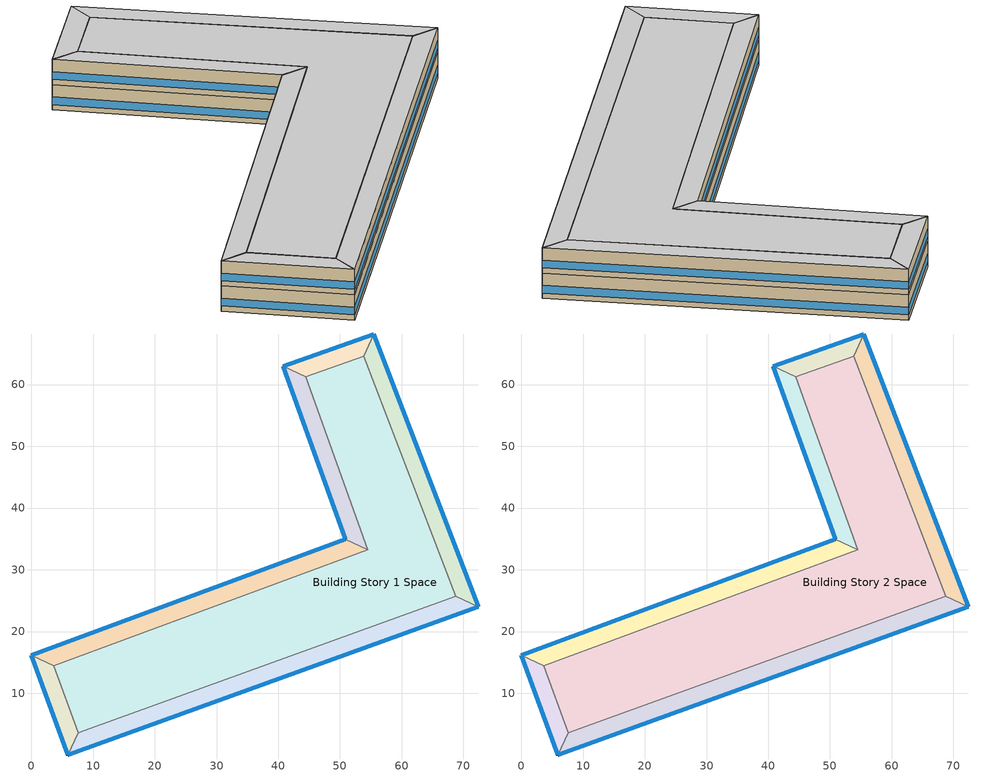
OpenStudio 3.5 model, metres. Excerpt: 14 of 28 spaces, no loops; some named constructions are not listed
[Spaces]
Building Story 1 Space
 floor ground: 7.61,3.63 3.63,14.49 54.52,33.28 44.42,61.24 53.82,64.56 68.75,25.71 z0
 wall adiabatic (Typical Interior Wall): 3.63,14.49 7.61,3.63 68.75,25.71 53.82,64.56 44.42,61.24 54.52,33.28 3.63,14.49 z0:3.6
 ceiling adiabatic (Typical Interior Floor): 68.75,25.71 53.82,64.56 44.42,61.24 54.52,33.28 3.63,14.49 7.61,3.63 z3.6
Building Story 1 Space 1
 floor ground: 5.92,0 0,16.17 3.63,14.49 7.61,3.63 z0
 wall outside: 0,16.17 5.92,0 z0:3.6
 wall adiabatic (Typical Interior Wall): 5.92,0 7.61,3.63 3.63,14.49 0,16.17 z0:3.6
 window: 0.01,16.15 5.91,0.02 z0.76:1.85
 ceiling adiabatic (Typical Interior Ceiling): 7.61,3.63 3.63,14.49 0,16.17 5.92,0 z3.6
Building Story 1 Space 2
 floor ground: 0,16.17 50.89,34.97 54.52,33.28 3.63,14.49 z0
 wall outside: 50.89,34.97 0,16.17 z0:3.6
 wall adiabatic (Typical Interior Wall): 0,16.17 3.63,14.49 54.52,33.28 50.89,34.97 z0:3.6
 window: 50.86,34.96 0.02,16.18 z0.76:1.84
 ceiling adiabatic (Typical Interior Ceiling): 3.63,14.49 54.52,33.28 50.89,34.97 0,16.17 z3.6
Building Story 1 Space 3
 floor ground: 50.89,34.97 40.8,62.94 44.42,61.24 54.52,33.28 z0
 wall outside: 40.8,62.94 50.89,34.97 z0:3.6
 wall adiabatic (Typical Interior Wall): 50.89,34.97 54.52,33.28 44.42,61.24 40.8,62.94 z0:3.6
 window: 40.81,62.92 50.88,34.99 z0.76:1.84
 ceiling adiabatic (Typical Interior Ceiling): 54.52,33.28 44.42,61.24 40.8,62.94 50.89,34.97 z3.6
Building Story 1 Space 4
 floor ground: 40.8,62.94 55.49,68.19 53.82,64.56 44.42,61.24 z0
 wall outside: 55.49,68.19 40.8,62.94 z0:3.6
 wall adiabatic (Typical Interior Wall): 40.8,62.94 44.42,61.24 53.82,64.56 55.49,68.19 z0:3.6
 window: 55.47,68.18 40.82,62.95 z0.76:1.85
 ceiling adiabatic (Typical Interior Ceiling): 44.42,61.24 53.82,64.56 55.49,68.19 40.8,62.94 z3.6
Building Story 1 Space 5
 floor ground: 55.49,68.19 72.38,24.04 68.75,25.71 53.82,64.56 z0
 wall outside: 72.38,24.04 55.49,68.19 z0:3.6
 wall adiabatic (Typical Interior Wall): 55.49,68.19 53.82,64.56 68.75,25.71 72.38,24.04 z0:3.6
 window: 72.38,24.07 55.5,68.17 z0.76:1.84
 ceiling adiabatic (Typical Interior Ceiling): 53.82,64.56 68.75,25.71 72.38,24.04 55.49,68.19 z3.6
Building Story 1 Space 6
 floor ground: 72.38,24.04 5.92,0 7.61,3.63 68.75,25.71 z0
 wall outside: 5.92,0 72.38,24.04 z0:3.6
 wall adiabatic (Typical Interior Wall): 72.38,24.04 68.75,25.71 7.61,3.63 5.92,0 z0:3.6
 window: 5.95,0.01 72.36,24.03 z0.76:1.84
 ceiling adiabatic (Typical Interior Ceiling): 68.75,25.71 7.61,3.63 5.92,0 72.38,24.04 z3.6
Building Story 2 Space
 floor adiabatic (Typical Interior Floor): 7.61,3.63 3.63,14.49 54.52,33.28 44.42,61.24 53.82,64.56 68.75,25.71 z3.6
 wall adiabatic (Typical Interior Wall): 3.63,14.49 7.61,3.63 68.75,25.71 53.82,64.56 44.42,61.24 54.52,33.28 3.63,14.49 z3.6:7.2
 ceiling adiabatic (Typical Interior Ceiling): 68.75,25.71 53.82,64.56 44.42,61.24 54.52,33.28 3.63,14.49 7.61,3.63 z7.2
Building Story 2 Space 1
 floor adiabatic (Typical Interior Ceiling): 5.92,0 0,16.17 3.63,14.49 7.61,3.63 z3.6
 wall outside: 0,16.17 5.92,0 z3.6:7.2
 wall adiabatic (Typical Interior Wall): 5.92,0 7.61,3.63 3.63,14.49 0,16.17 z3.6:7.2
 window: 0.01,16.15 5.91,0.02 z4.36:5.45
 ceiling adiabatic (Typical Interior Ceiling): 7.61,3.63 3.63,14.49 0,16.17 5.92,0 z7.2
Building Story 2 Space 2
 floor adiabatic (Typical Interior Ceiling): 0,16.17 50.89,34.97 54.52,33.28 3.63,14.49 z3.6
 wall outside: 50.89,34.97 0,16.17 z3.6:7.2
 wall adiabatic (Typical Interior Wall): 0,16.17 3.63,14.49 54.52,33.28 50.89,34.97 z3.6:7.2
 window: 50.86,34.96 0.02,16.18 z4.36:5.44
 ceiling adiabatic (Typical Interior Floor): 3.63,14.49 54.52,33.28 50.89,34.97 0,16.17 z7.2
Building Story 2 Space 3
 floor adiabatic (Typical Interior Ceiling): 50.89,34.97 40.8,62.94 44.42,61.24 54.52,33.28 z3.6
 wall outside: 40.8,62.94 50.89,34.97 z3.6:7.2
 wall adiabatic (Typical Interior Wall): 50.89,34.97 54.52,33.28 44.42,61.24 40.8,62.94 z3.6:7.2
 window: 40.81,62.92 50.88,34.99 z4.36:5.44
 ceiling adiabatic (Typical Interior Floor): 54.52,33.28 44.42,61.24 40.8,62.94 50.89,34.97 z7.2
Building Story 2 Space 4
 floor adiabatic (Typical Interior Ceiling): 40.8,62.94 55.49,68.19 53.82,64.56 44.42,61.24 z3.6
 wall outside: 55.49,68.19 40.8,62.94 z3.6:7.2
 wall adiabatic (Typical Interior Wall): 40.8,62.94 44.42,61.24 53.82,64.56 55.49,68.19 z3.6:7.2
 window: 55.47,68.18 40.82,62.95 z4.36:5.45
 ceiling adiabatic (Typical Interior Floor): 44.42,61.24 53.82,64.56 55.49,68.19 40.8,62.94 z7.2
Building Story 2 Space 5
 floor adiabatic (Typical Interior Ceiling): 55.49,68.19 72.38,24.04 68.75,25.71 53.82,64.56 z3.6
 wall outside: 72.38,24.04 55.49,68.19 z3.6:7.2
 wall adiabatic (Typical Interior Wall): 55.49,68.19 53.82,64.56 68.75,25.71 72.38,24.04 z3.6:7.2
 window: 72.38,24.07 55.5,68.17 z4.36:5.44
 ceiling adiabatic (Typical Interior Floor): 53.82,64.56 68.75,25.71 72.38,24.04 55.49,68.19 z7.2
Building Story 2 Space 6
 floor adiabatic (Typical Interior Ceiling): 72.38,24.04 5.92,0 7.61,3.63 68.75,25.71 z3.6
 wall outside: 5.92,0 72.38,24.04 z3.6:7.2
 wall adiabatic (Typical Interior Wall): 72.38,24.04 68.75,25.71 7.61,3.63 5.92,0 z3.6:7.2
 window: 5.95,0.01 72.36,24.03 z4.36:5.44
 ceiling adiabatic (Typical Interior Floor): 68.75,25.71 7.61,3.63 5.92,0 72.38,24.04 z7.2
[Schedule:Ruleset]
Name | Default Day Schedule | Summer Design Day Schedule | Winter Design Day Schedule
SchoolSecondary BLDG_OCC_SCH_Auditorium | SchoolSecondary BLDG_OCC_SCH_Auditorium Default | SchoolSecondary BLDG_OCC_SCH_Auditorium Summer Design Day | SchoolSecondary BLDG_OCC_SCH_Auditorium Winter Design Day
SchoolSecondary BLDG_LIGHT_SCH_2013 | SchoolSecondary BLDG_LIGHT_SCH_2013 Default | SchoolSecondary BLDG_LIGHT_SCH_2013 Summer Design Day | SchoolSecondary BLDG_LIGHT_SCH_2013 Winter Design Day
SchoolSecondary BLDG_OCC_SCH_Cafeteria | SchoolSecondary BLDG_OCC_SCH_Cafeteria Default | SchoolSecondary BLDG_OCC_SCH_Cafeteria Summer Design Day | SchoolSecondary BLDG_OCC_SCH_Cafeteria Winter Design Day
SchoolSecondary KITCHEN_ELEC_EQUIP_SCH | SchoolSecondary KITCHEN_ELEC_EQUIP_SCH Default | SchoolSecondary KITCHEN_ELEC_EQUIP_SCH Summer Design Day | SchoolSecondary KITCHEN_ELEC_EQUIP_SCH Winter Design Day
SchoolSecondary BLDG_OCC_SCH_Extend | SchoolSecondary BLDG_OCC_SCH_Extend Default | SchoolSecondary BLDG_OCC_SCH_Extend Summer Design Day | SchoolSecondary BLDG_OCC_SCH_Extend Winter Design Day
SchoolSecondary BLDG_OCC_SCH_Gym | SchoolSecondary BLDG_OCC_SCH_Gym Default | SchoolSecondary BLDG_OCC_SCH_Gym Summer Design Day | SchoolSecondary BLDG_OCC_SCH_Gym Winter Design Day
SchoolSecondary BLDG_LIGHT_GYM_SCH_2013 | SchoolSecondary BLDG_LIGHT_GYM_SCH_2013 Default | SchoolSecondary BLDG_LIGHT_GYM_SCH_2013 Summer Design Day | SchoolSecondary BLDG_LIGHT_GYM_SCH_2013 Winter Design Day
SchoolSecondary KITCHEN_GAS_EQUIP_SCH | SchoolSecondary KITCHEN_GAS_EQUIP_SCH Default | SchoolSecondary KITCHEN_GAS_EQUIP_SCH Summer Design Day | SchoolSecondary KITCHEN_GAS_EQUIP_SCH Winter Design Day
SchoolSecondary BLDG_LIGHT_LIBRARY_SCH_2013 | SchoolSecondary BLDG_LIGHT_LIBRARY_SCH_2013 Default | SchoolSecondary BLDG_LIGHT_LIBRARY_SCH_2013 Summer Design Day | SchoolSecondary BLDG_LIGHT_LIBRARY_SCH_2013 Winter Design Day
SchoolSecondary BLDG_LIGHT_LOBBYFLR1_SCH_2013 | SchoolSecondary BLDG_LIGHT_LOBBYFLR1_SCH_2013 Default | SchoolSecondary BLDG_LIGHT_LOBBYFLR1_SCH_2013 Summer Design Day | SchoolSecondary BLDG_LIGHT_LOBBYFLR1_SCH_2013 Winter Design Day
SchoolSecondary BLDG_LIGHT_MECHANICAL_SCH_2013 | SchoolSecondary BLDG_LIGHT_MECHANICAL_SCH_2013 Default | SchoolSecondary BLDG_LIGHT_MECHANICAL_SCH_2013 Summer Design Day | SchoolSecondary BLDG_LIGHT_MECHANICAL_SCH_2013 Winter Design Day
SchoolSecondary BLDG_OCC_SCH_Offices | SchoolSecondary BLDG_OCC_SCH_Offices Default | SchoolSecondary BLDG_OCC_SCH_Offices Summer Design Day | SchoolSecondary BLDG_OCC_SCH_Offices Winter Design Day
SchoolSecondary BLDG_LIGHT_OFFICE_SCH_2013 | SchoolSecondary BLDG_LIGHT_OFFICE_SCH_2013 Default | SchoolSecondary BLDG_LIGHT_OFFICE_SCH_2013 Summer Design Day | SchoolSecondary BLDG_LIGHT_OFFICE_SCH_2013 Winter Design Day
SchoolSecondary BLDG_LIGHT_BATH_SCH_2013 | SchoolSecondary BLDG_LIGHT_BATH_SCH_2013 Default | SchoolSecondary BLDG_LIGHT_BATH_SCH_2013 Summer Design Day | SchoolSecondary BLDG_LIGHT_BATH_SCH_2013 Winter Design Day
Elevator Schedule 1 | 99 space(s) Occ Sch Default 1 | 99 space(s) Occ Sch Summer Design Day 1 | 99 space(s) Occ Sch Winter Design Day 1
Elevator Schedule 2 | 99 space(s) Occ Sch Default 2 | 99 space(s) Occ Sch Summer Design Day 2 | 99 space(s) Occ Sch Winter Design Day 2
Elevator Schedule 3 | 99 space(s) Occ Sch Default 3 | 99 space(s) Occ Sch Summer Design Day 3 | 99 space(s) Occ Sch Winter Design Day 3
[Schedule:Day]
SchoolSecondary BLDG_OCC_SCH_Auditorium Default; SchoolSecondary BLDG_OCC_SCH_Auditorium Wknd Day; SchoolSecondary BLDG_OCC_SCH_Auditorium Wknd Day 1; SchoolSecondary BLDG_OCC_SCH_Cafeteria Default; SchoolSecondary BLDG_OCC_SCH_Cafeteria Wknd Day; SchoolSecondary BLDG_OCC_SCH_Cafeteria Wknd Day 1; SchoolSecondary BLDG_OCC_SCH_Extend Default; SchoolSecondary BLDG_OCC_SCH_Extend Wknd Day; SchoolSecondary BLDG_OCC_SCH_Extend Wknd Day 1; SchoolSecondary BLDG_OCC_SCH_Gym Default; SchoolSecondary BLDG_OCC_SCH_Gym Wknd Day; SchoolSecondary BLDG_OCC_SCH_Gym Wknd Day 1; SchoolSecondary BLDG_OCC_SCH_Offices Default; SchoolSecondary BLDG_OCC_SCH_Offices Wknd Day; SchoolSecondary BLDG_OCC_SCH_Offices Wknd Day 1; 99 space(s) Occ Sch Sunday 1; 99 space(s) Occ Sch Sunday 2; 99 space(s) Occ Sch Sunday 3: Yes, 8, 0, 0, 24, 0, 0
SchoolSecondary BLDG_OCC_SCH_Auditorium Winter Design Day; SchoolSecondary BLDG_LIGHT_SCH_2013 Winter Design Day; SchoolSecondary BLDG_OCC_SCH_Cafeteria Winter Design Day; SchoolSecondary BLDG_OCC_SCH_Extend Winter Design Day; SchoolSecondary BLDG_OCC_SCH_Gym Winter Design Day; SchoolSecondary BLDG_LIGHT_GYM_SCH_2013 Winter Design Day; SchoolSecondary BLDG_LIGHT_LIBRARY_SCH_2013 Winter Design Day; SchoolSecondary BLDG_LIGHT_LOBBYFLR1_SCH_2013 Winter Design Day; SchoolSecondary BLDG_LIGHT_MECHANICAL_SCH_2013 Winter Design Day; SchoolSecondary BLDG_OCC_SCH_Offices Winter Design Day; SchoolSecondary BLDG_LIGHT_OFFICE_SCH_2013 Winter Design Day; SchoolSecondary BLDG_LIGHT_BATH_SCH_2013 Winter Design Day: 24, 0, 0
SchoolSecondary BLDG_OCC_SCH_Auditorium Wkdy|SmrDsn Day; SchoolSecondary BLDG_OCC_SCH_Auditorium Wkdy|SmrDsn Day 2: Yes, 6, 0, 0, 7, 0, 0.0625, 8, 0, 0.125, 9, 0, 0.1875, 10, 0, 0.25, 10, 30, 0.25, 11, 30, 0.465385, 12, 30, 0.680769, 13, 30, 0.896154, 13, 45, 0.95, 14, 45, 0.657692, 15, 45, 0.365385, 16, 45, 0.0730769, 17, 0, 0, 24, 0, 0
SchoolSecondary BLDG_OCC_SCH_Auditorium Wkdy|SmrDsn Day 1: Yes, 6, 0, 0, 7, 0, 0.0375, 8, 0, 0.075, 9, 0, 0.1125, 10, 0, 0.15, 13, 15, 0.15, 14, 15, 0.15, 15, 0, 0, 24, 0, 0
SchoolSecondary BLDG_OCC_SCH_Auditorium Summer Design Day: 8, 0, 0, 15, 0, 0.25, 20, 0, 0.95, 24, 0, 0
SchoolSecondary BLDG_LIGHT_SCH_2013 Default; SchoolSecondary BLDG_LIGHT_SCH_2013 Wknd Day; SchoolSecondary BLDG_LIGHT_SCH_2013 Wknd Day 1; SchoolSecondary BLDG_LIGHT_CORRIDOR_SCH_2013 Wknd Day; SchoolSecondary BLDG_LIGHT_CORRIDOR_SCH_2013 Wknd Day 1; SchoolSecondary BLDG_LIGHT_GYM_SCH_2013 Default; SchoolSecondary BLDG_LIGHT_GYM_SCH_2013 Wknd Day; SchoolSecondary BLDG_LIGHT_GYM_SCH_2013 Wknd Day 1; SchoolSecondary BLDG_LIGHT_LIBRARY_SCH_2013 Default; SchoolSecondary BLDG_LIGHT_LIBRARY_SCH_2013 Wknd Day; SchoolSecondary BLDG_LIGHT_LIBRARY_SCH_2013 Wknd Day 1; SchoolSecondary BLDG_LIGHT_LOBBYFLR1_SCH_2013 Default; SchoolSecondary BLDG_LIGHT_LOBBYFLR1_SCH_2013 Wknd Day; SchoolSecondary BLDG_LIGHT_LOBBYFLR1_SCH_2013 Wknd Day 1; SchoolSecondary BLDG_LIGHT_MECHANICAL_SCH_2013 Default; SchoolSecondary BLDG_LIGHT_MECHANICAL_SCH_2013 Wknd Day; SchoolSecondary BLDG_LIGHT_MECHANICAL_SCH_2013 Wknd Day 1; SchoolSecondary BLDG_LIGHT_OFFICE_SCH_2013 Default; SchoolSecondary BLDG_LIGHT_OFFICE_SCH_2013 Wknd Day; SchoolSecondary BLDG_LIGHT_OFFICE_SCH_2013 Wknd Day 1; SchoolSecondary BLDG_LIGHT_BATH_SCH_2013 Default; SchoolSecondary BLDG_LIGHT_BATH_SCH_2013 Wknd Day; SchoolSecondary BLDG_LIGHT_BATH_SCH_2013 Wknd Day 1: Yes, 8, 0, 0.1773, 24, 0, 0.1773
SchoolSecondary BLDG_LIGHT_SCH_2013 Summer Design Day; SchoolSecondary BLDG_LIGHT_GYM_SCH_2013 Summer Design Day; SchoolSecondary BLDG_LIGHT_LIBRARY_SCH_2013 Summer Design Day; SchoolSecondary BLDG_LIGHT_LOBBYFLR1_SCH_2013 Summer Design Day; SchoolSecondary BLDG_LIGHT_MECHANICAL_SCH_2013 Summer Design Day; SchoolSecondary BLDG_LIGHT_OFFICE_SCH_2013 Summer Design Day; SchoolSecondary BLDG_LIGHT_BATH_SCH_2013 Summer Design Day; 99 space(s) Occ Sch Summer Design Day 1; 99 space(s) Occ Sch Winter Design Day 1; 99 space(s) Occ Sch Summer Design Day 2; 99 space(s) Occ Sch Winter Design Day 2; 99 space(s) Occ Sch Summer Design Day 3; 99 space(s) Occ Sch Winter Design Day 3: 24, 0, 1
SchoolSecondary BLDG_LIGHT_SCH_2013 Wkdy Day; SchoolSecondary BLDG_LIGHT_SCH_2013 Wkdy Day 2; SchoolSecondary BLDG_LIGHT_MECHANICAL_SCH_2013 Wkdy Day; SchoolSecondary BLDG_LIGHT_MECHANICAL_SCH_2013 Wkdy Day 2: Yes, 7, 0, 0.1773, 16, 0, 0.9, 24, 0, 0.1773
SchoolSecondary BLDG_LIGHT_SCH_2013 Wkdy Day 1; SchoolSecondary BLDG_LIGHT_MECHANICAL_SCH_2013 Wkdy Day 1: Yes, 8, 0, 0.1773, 15, 0, 0.5, 24, 0, 0.1773
SchoolSecondary BLDG_OCC_SCH_Cafeteria Wkdy|SmrDsn Day; SchoolSecondary BLDG_OCC_SCH_Cafeteria Wkdy|SmrDsn Day 2: Yes, 7, 0, 0, 8, 0, 0.253333, 9, 0, 0.506667, 10, 0, 0.76, 10, 45, 0.95, 11, 45, 0.75, 12, 45, 0.55, 13, 45, 0.35, 14, 45, 0.242308, 15, 45, 0.134615, 16, 45, 0.0269231, 17, 0, 0, 24, 0, 0
SchoolSecondary BLDG_OCC_SCH_Cafeteria Wkdy|SmrDsn Day 1: Yes, 7, 0, 0, 8, 0, 0.0375, 9, 0, 0.075, 10, 0, 0.1125, 11, 0, 0.15, 13, 15, 0.15, 14, 15, 0.15, 15, 0, 0, 24, 0, 0
SchoolSecondary BLDG_OCC_SCH_Cafeteria Summer Design Day: 9, 0, 0, 15, 0, 0.95, 20, 0, 0.35, 24, 0, 0
SchoolSecondary KITCHEN_ELEC_EQUIP_SCH Default; SchoolSecondary KITCHEN_ELEC_EQUIP_SCH Wknd Day; SchoolSecondary KITCHEN_ELEC_EQUIP_SCH Wknd Day 1: Yes, 8, 0, 0.1, 24, 0, 0.1
SchoolSecondary KITCHEN_ELEC_EQUIP_SCH Winter Design Day: 24, 0, 0.1
SchoolSecondary KITCHEN_ELEC_EQUIP_SCH Summer Design Day: 8, 0, 0.1, 10, 0, 0.15, 13, 0, 0.25, 15, 0, 0.15, 24, 0, 0.1
SchoolSecondary KITCHEN_ELEC_EQUIP_SCH Wkdy Day; SchoolSecondary KITCHEN_ELEC_EQUIP_SCH Wkdy Day 1; SchoolSecondary KITCHEN_ELEC_EQUIP_SCH Wkdy Day 2: Yes, 7, 0, 0.1, 8, 0, 0.125, 9, 0, 0.15, 10, 0, 0.23, 10, 15, 0.25, 11, 15, 0.17, 11, 30, 0.15, 12, 30, 0.125, 13, 30, 0.1, 24, 0, 0.1
SchoolSecondary BLDG_OCC_SCH_Extend Wkdy|SmrDsn Day; SchoolSecondary BLDG_OCC_SCH_Extend Wkdy|SmrDsn Day 2: Yes, 8, 0, 0, 16, 0, 0.95, 24, 0, 0
SchoolSecondary BLDG_OCC_SCH_Extend Wkdy|SmrDsn Day 1: Yes, 8, 0, 0, 16, 0, 0.5, 24, 0, 0
SchoolSecondary BLDG_OCC_SCH_Extend Summer Design Day: 8, 0, 0, 21, 0, 0.95, 24, 0, 0
SchoolSecondary BLDG_LIGHT_CORRIDOR_SCH_2013 Wkdy Day 1: Yes, 6, 0, 0.1773, 7, 0, 0.20961, 8, 0, 0.24192, 9, 0, 0.27423, 10, 0, 0.30654, 14, 30, 0.30654, 15, 30, 0.108699, 16, 30, 0.1773, 24, 0, 0.1773
SchoolSecondary BLDG_LIGHT_CORRIDOR_SCH_2013 Wkdy Day 2: Yes, 6, 30, 0.1773, 7, 30, 0.9, 8, 30, 0.551772, 14, 30, 0.551772, 15, 30, 0.426948, 16, 30, 0.302124, 17, 30, 0.1773, 24, 0, 0.1773
SchoolSecondary BLDG_OCC_SCH_Gym Wkdy|SmrDsn Day; SchoolSecondary BLDG_OCC_SCH_Gym Wkdy|SmrDsn Day 2: Yes, 6, 0, 0, 7, 0, 0.0875, 8, 0, 0.175, 9, 0, 0.2625, 10, 0, 0.35, 11, 30, 0.35, 12, 30, 0.75, 13, 0, 0.95, 14, 30, 0.95, 15, 30, 0.633333, 16, 30, 0.316667, 17, 30, 0, 24, 0, 0
SchoolSecondary BLDG_OCC_SCH_Gym Wkdy|SmrDsn Day 1: Yes, 8, 0, 0, 16, 0, 0.35, 24, 0, 0
SchoolSecondary BLDG_OCC_SCH_Gym Summer Design Day: 8, 0, 0, 16, 0, 0.35, 21, 0, 0.95, 24, 0, 0
SchoolSecondary BLDG_LIGHT_GYM_SCH_2013 Wkdy Day; SchoolSecondary BLDG_LIGHT_GYM_SCH_2013 Wkdy Day 2: Yes, 6, 30, 0.1773, 7, 30, 0.9, 8, 30, 0.88182, 14, 30, 0.88182, 15, 30, 0.64698, 16, 30, 0.41214, 17, 30, 0.1773, 24, 0, 0.1773
SchoolSecondary BLDG_LIGHT_GYM_SCH_2013 Wkdy Day 1: Yes, 6, 0, 0.1773, 7, 0, 0.25545, 8, 0, 0.3336, 9, 0, 0.41175, 10, 0, 0.4899, 14, 30, 0.4899, 15, 30, 0.173719, 16, 30, 0.1773, 24, 0, 0.1773
SchoolSecondary KITCHEN_GAS_EQUIP_SCH Default; SchoolSecondary KITCHEN_GAS_EQUIP_SCH Wknd Day; SchoolSecondary KITCHEN_GAS_EQUIP_SCH Wknd Day 1: Yes, 8, 0, 0.02, 24, 0, 0.02
SchoolSecondary KITCHEN_GAS_EQUIP_SCH Winter Design Day: 24, 0, 0.02
SchoolSecondary KITCHEN_GAS_EQUIP_SCH Wkdy|SmrDsn Day; SchoolSecondary KITCHEN_GAS_EQUIP_SCH Wkdy|SmrDsn Day 1; SchoolSecondary KITCHEN_GAS_EQUIP_SCH Wkdy|SmrDsn Day 2: Yes, 7, 0, 0.02, 8, 0, 0.085, 9, 0, 0.15, 10, 0, 0.19, 10, 15, 0.2, 11, 15, 0.12, 11, 30, 0.1, 12, 30, 0.06, 13, 30, 0.02, 24, 0, 0.02
SchoolSecondary KITCHEN_GAS_EQUIP_SCH Summer Design Day: 8, 0, 0.02, 10, 0, 0.15, 13, 0, 0.2, 15, 0, 0.1, 24, 0, 0.02
SchoolSecondary BLDG_LIGHT_LIBRARY_SCH_2013 Wkdy Day; SchoolSecondary BLDG_LIGHT_LIBRARY_SCH_2013 Wkdy Day 2: Yes, 6, 30, 0.1773, 7, 30, 0.9, 8, 30, 0.8325, 14, 30, 0.8325, 15, 30, 0.6141, 16, 30, 0.3957, 17, 30, 0.1773, 24, 0, 0.1773
SchoolSecondary BLDG_LIGHT_LIBRARY_SCH_2013 Wkdy Day 1: Yes, 6, 0, 0.1773, 7, 0, 0.2486, 8, 0, 0.3199, 9, 0, 0.3912, 10, 0, 0.4625, 14, 30, 0.4625, 15, 30, 0.164002, 16, 30, 0.1773, 24, 0, 0.1773
SchoolSecondary BLDG_LIGHT_LOBBYFLR1_SCH_2013 Wkdy Day; SchoolSecondary BLDG_LIGHT_LOBBYFLR1_SCH_2013 Wkdy Day 2: Yes, 6, 30, 0.1773, 7, 30, 0.9, 8, 30, 0.855, 14, 30, 0.855, 15, 30, 0.6291, 16, 30, 0.4032, 17, 30, 0.1773, 24, 0, 0.1773
SchoolSecondary BLDG_LIGHT_LOBBYFLR1_SCH_2013 Wkdy Day 1: Yes, 6, 0, 0.1773, 7, 0, 0.251725, 8, 0, 0.32615, 9, 0, 0.400575, 10, 0, 0.475, 14, 30, 0.475, 15, 30, 0.168435, 16, 30, 0.1773, 24, 0, 0.1773
SchoolSecondary BLDG_OCC_SCH_Offices Wkdy|SmrDsn Day; SchoolSecondary BLDG_OCC_SCH_Offices Wkdy|SmrDsn Day 2: Yes, 6, 0, 0, 7, 0, 0.2375, 8, 0, 0.475, 9, 0, 0.7125, 10, 0, 0.95, 12, 30, 0.95, 13, 30, 0.416667, 14, 0, 0.15, 14, 30, 0.15, 15, 30, 0.1, 16, 30, 0.05, 17, 30, 0, 24, 0, 0
SchoolSecondary BLDG_OCC_SCH_Offices Wkdy|SmrDsn Day 1: Yes, 6, 0, 0, 7, 0, 0.125, 8, 0, 0.25, 9, 0, 0.375, 10, 0, 0.5, 12, 30, 0.5, 13, 30, 0.266667, 14, 0, 0.15, 14, 30, 0.15, 15, 30, 0.1, 16, 30, 0.05, 17, 30, 0, 24, 0, 0
SchoolSecondary BLDG_OCC_SCH_Offices Summer Design Day: 8, 0, 0, 17, 0, 0.95, 21, 0, 0.15, 24, 0, 0
SchoolSecondary BLDG_LIGHT_OFFICE_SCH_2013 Wkdy Day; SchoolSecondary BLDG_LIGHT_OFFICE_SCH_2013 Wkdy Day 2: Yes, 6, 30, 0.1773, 7, 30, 0.9, 8, 30, 0.747958, 14, 30, 0.747958, 15, 30, 0.557739, 16, 30, 0.367519, 17, 30, 0.1773, 24, 0, 0.1773
SchoolSecondary BLDG_LIGHT_OFFICE_SCH_2013 Wkdy Day 1: Yes, 6, 0, 0.1773, 7, 0, 0.236858, 8, 0, 0.296416, 9, 0, 0.355974, 10, 0, 0.415533, 14, 30, 0.415533, 15, 30, 0.147348, 16, 30, 0.1773, 24, 0, 0.1773
SchoolSecondary BLDG_LIGHT_BATH_SCH_2013 Wkdy Day; SchoolSecondary BLDG_LIGHT_BATH_SCH_2013 Wkdy Day 2: Yes, 6, 30, 0.1773, 7, 30, 0.9, 8, 30, 0.594, 14, 30, 0.594, 15, 30, 0.4551, 16, 30, 0.3162, 17, 30, 0.1773, 24, 0, 0.1773
SchoolSecondary BLDG_LIGHT_BATH_SCH_2013 Wkdy Day 1: Yes, 6, 0, 0.1773, 7, 0, 0.215475, 8, 0, 0.25365, 9, 0, 0.291825, 10, 0, 0.33, 14, 30, 0.33, 15, 30, 0.117018, 16, 30, 0.1773, 24, 0, 0.1773
99 space(s) Occ Sch Default 1; 99 space(s) Occ Sch Friday 5; 99 space(s) Occ Sch Friday 9; 99 space(s) Occ Sch Thursday 5; 99 space(s) Occ Sch Thursday 9; 99 space(s) Occ Sch Wednesday 5; 99 space(s) Occ Sch Wednesday 9; 99 space(s) Occ Sch Tuesday 5; 99 space(s) Occ Sch Tuesday 9; 99 space(s) Occ Sch Monday 5: Yes, 6, 30, 0, 7, 30, 1, 8, 30, 0.457215, 9, 30, 0, 11, 0, 0, 12, 0, 0.514367, 13, 0, 0, 14, 0, 0.0351704, 15, 0, 1, 16, 0, 0.5, 17, 0, 0, 24, 0, 0
99 space(s) Occ Sch Friday 6; 99 space(s) Occ Sch Friday 8; 99 space(s) Occ Sch Thursday 6; 99 space(s) Occ Sch Thursday 8; 99 space(s) Occ Sch Wednesday 6; 99 space(s) Occ Sch Wednesday 8; 99 space(s) Occ Sch Tuesday 6; 99 space(s) Occ Sch Tuesday 8; 99 space(s) Occ Sch Monday 6; 99 space(s) Occ Sch Monday 8: Yes, 6, 30, 0, 7, 30, 1, 8, 30, 0.461611, 9, 30, 0, 11, 0, 0, 12, 0, 0.514367, 13, 0, 0, 14, 0, 0.0351704, 15, 0, 1, 16, 0, 0.5, 17, 0, 0, 24, 0, 0
99 space(s) Occ Sch Friday 7; 99 space(s) Occ Sch Thursday 7; 99 space(s) Occ Sch Wednesday 7; 99 space(s) Occ Sch Tuesday 7; 99 space(s) Occ Sch Monday 7: Yes, 6, 30, 0, 7, 30, 0.844089, 8, 30, 0.0703407, 9, 30, 0, 13, 0, 0, 14, 0, 0.312137, 14, 15, 0, 14, 30, 0, 15, 30, 0.655048, 16, 30, 0, 24, 0, 0
99 space(s) Occ Sch Default 2; 99 space(s) Occ Sch Friday 10; 99 space(s) Occ Sch Friday 11; 99 space(s) Occ Sch Friday 13; 99 space(s) Occ Sch Friday 14; 99 space(s) Occ Sch Thursday 10; 99 space(s) Occ Sch Thursday 11; 99 space(s) Occ Sch Thursday 13; 99 space(s) Occ Sch Thursday 14; 99 space(s) Occ Sch Wednesday 10; 99 space(s) Occ Sch Wednesday 11; 99 space(s) Occ Sch Wednesday 13; 99 space(s) Occ Sch Wednesday 14; 99 space(s) Occ Sch Tuesday 10; 99 space(s) Occ Sch Tuesday 11; 99 space(s) Occ Sch Tuesday 13; 99 space(s) Occ Sch Tuesday 14; 99 space(s) Occ Sch Monday 9; 99 space(s) Occ Sch Monday 10; 99 space(s) Occ Sch Monday 12; 99 space(s) Occ Sch Default 3; 99 space(s) Occ Sch Friday 15; 99 space(s) Occ Sch Friday 16; 99 space(s) Occ Sch Friday 18; 99 space(s) Occ Sch Friday 19; 99 space(s) Occ Sch Thursday 15; 99 space(s) Occ Sch Thursday 16; 99 space(s) Occ Sch Thursday 18; 99 space(s) Occ Sch Thursday 19; 99 space(s) Occ Sch Wednesday 15; 99 space(s) Occ Sch Wednesday 16; 99 space(s) Occ Sch Wednesday 18; 99 space(s) Occ Sch Wednesday 19; 99 space(s) Occ Sch Tuesday 15; 99 space(s) Occ Sch Tuesday 16; 99 space(s) Occ Sch Tuesday 18; 99 space(s) Occ Sch Tuesday 19; 99 space(s) Occ Sch Monday 13; 99 space(s) Occ Sch Monday 14; 99 space(s) Occ Sch Monday 16: Yes, 7, 0, 0, 8, 0, 1, 9, 0, 1, 11, 30, 0, 12, 30, 1, 13, 30, 1, 14, 30, 1, 16, 0, 1, 24, 0, 0
99 space(s) Occ Sch Friday 12; 99 space(s) Occ Sch Thursday 12; 99 space(s) Occ Sch Wednesday 12; 99 space(s) Occ Sch Tuesday 12; 99 space(s) Occ Sch Monday 11; 99 space(s) Occ Sch Friday 17; 99 space(s) Occ Sch Thursday 17; 99 space(s) Occ Sch Wednesday 17; 99 space(s) Occ Sch Tuesday 17; 99 space(s) Occ Sch Monday 15: Yes, 7, 0, 0, 8, 0, 1, 9, 0, 1, 13, 30, 0, 14, 30, 1, 15, 0, 0, 16, 0, 1, 24, 0, 0
SchoolSecondary HTGSETP_SCH_PSZ_AC Wkdy Day: Yes, 6, 0, 15.6, 16, 0, 21, 24, 0, 15.6
[Schedule:Rule] Date Specification Type=DateRange
Name | Schedule Ruleset | Rule Order | Day Schedule | Apply Monday | Apply Tuesday | Apply Wednesday | Apply Thursday | Apply Friday | Start Month | Start Day | End Month | End Day | Apply Sunday | Apply Saturday
Schedule Rule 2 | SchoolSecondary BLDG_OCC_SCH_Auditorium | 4 | SchoolSecondary BLDG_OCC_SCH_Auditorium Wkdy|SmrDsn Day | Yes | Yes | Yes | Yes | Yes | 1 | 1 | 6 | 30
Schedule Rule 3 | SchoolSecondary BLDG_OCC_SCH_Auditorium | 3 | SchoolSecondary BLDG_OCC_SCH_Auditorium Wkdy|SmrDsn Day 1 | Yes | Yes | Yes | Yes | Yes | 7 | 1 | 9 | 1
Schedule Rule 4 | SchoolSecondary BLDG_OCC_SCH_Auditorium | 2 | SchoolSecondary BLDG_OCC_SCH_Auditorium Wkdy|SmrDsn Day 2 | Yes | Yes | Yes | Yes | Yes | 9 | 1 | 12 | 31
Schedule Rule 5 | SchoolSecondary BLDG_OCC_SCH_Auditorium | 1 | SchoolSecondary BLDG_OCC_SCH_Auditorium Wknd Day |  |  |  |  |  | 1 | 1 | 6 | 30 | Yes | Yes
Schedule Rule 6 | SchoolSecondary BLDG_OCC_SCH_Auditorium | 0 | SchoolSecondary BLDG_OCC_SCH_Auditorium Wknd Day 1 |  |  |  |  |  | 7 | 1 | 9 | 1 | Yes | Yes
Schedule Rule 7 | SchoolSecondary BLDG_LIGHT_SCH_2013 | 4 | SchoolSecondary BLDG_LIGHT_SCH_2013 Wkdy Day | Yes | Yes | Yes | Yes | Yes | 1 | 1 | 6 | 30
Schedule Rule 8 | SchoolSecondary BLDG_LIGHT_SCH_2013 | 3 | SchoolSecondary BLDG_LIGHT_SCH_2013 Wkdy Day 1 | Yes | Yes | Yes | Yes | Yes | 7 | 1 | 9 | 1
Schedule Rule 9 | SchoolSecondary BLDG_LIGHT_SCH_2013 | 2 | SchoolSecondary BLDG_LIGHT_SCH_2013 Wkdy Day 2 | Yes | Yes | Yes | Yes | Yes | 9 | 1 | 12 | 31
Schedule Rule 10 | SchoolSecondary BLDG_LIGHT_SCH_2013 | 1 | SchoolSecondary BLDG_LIGHT_SCH_2013 Wknd Day |  |  |  |  |  | 1 | 1 | 6 | 30 | Yes | Yes
Schedule Rule 11 | SchoolSecondary BLDG_LIGHT_SCH_2013 | 0 | SchoolSecondary BLDG_LIGHT_SCH_2013 Wknd Day 1 |  |  |  |  |  | 7 | 1 | 9 | 1 | Yes | Yes
Schedule Rule 19 | SchoolSecondary BLDG_OCC_SCH_Cafeteria | 4 | SchoolSecondary BLDG_OCC_SCH_Cafeteria Wkdy|SmrDsn Day | Yes | Yes | Yes | Yes | Yes | 1 | 1 | 6 | 30
Schedule Rule 20 | SchoolSecondary BLDG_OCC_SCH_Cafeteria | 3 | SchoolSecondary BLDG_OCC_SCH_Cafeteria Wkdy|SmrDsn Day 1 | Yes | Yes | Yes | Yes | Yes | 7 | 1 | 9 | 1
Schedule Rule 21 | SchoolSecondary BLDG_OCC_SCH_Cafeteria | 2 | SchoolSecondary BLDG_OCC_SCH_Cafeteria Wkdy|SmrDsn Day 2 | Yes | Yes | Yes | Yes | Yes | 9 | 1 | 12 | 31
Schedule Rule 22 | SchoolSecondary BLDG_OCC_SCH_Cafeteria | 1 | SchoolSecondary BLDG_OCC_SCH_Cafeteria Wknd Day |  |  |  |  |  | 1 | 1 | 6 | 30 | Yes | Yes
Schedule Rule 23 | SchoolSecondary BLDG_OCC_SCH_Cafeteria | 0 | SchoolSecondary BLDG_OCC_SCH_Cafeteria Wknd Day 1 |  |  |  |  |  | 7 | 1 | 9 | 1 | Yes | Yes
Schedule Rule 24 | SchoolSecondary KITCHEN_ELEC_EQUIP_SCH | 4 | SchoolSecondary KITCHEN_ELEC_EQUIP_SCH Wkdy Day | Yes | Yes | Yes | Yes | Yes | 1 | 1 | 6 | 30
Schedule Rule 25 | SchoolSecondary KITCHEN_ELEC_EQUIP_SCH | 3 | SchoolSecondary KITCHEN_ELEC_EQUIP_SCH Wkdy Day 1 | Yes | Yes | Yes | Yes | Yes | 7 | 1 | 9 | 1
Schedule Rule 26 | SchoolSecondary KITCHEN_ELEC_EQUIP_SCH | 2 | SchoolSecondary KITCHEN_ELEC_EQUIP_SCH Wkdy Day 2 | Yes | Yes | Yes | Yes | Yes | 9 | 1 | 12 | 31
Schedule Rule 27 | SchoolSecondary KITCHEN_ELEC_EQUIP_SCH | 1 | SchoolSecondary KITCHEN_ELEC_EQUIP_SCH Wknd Day |  |  |  |  |  | 1 | 1 | 6 | 30 | Yes | Yes
Schedule Rule 28 | SchoolSecondary KITCHEN_ELEC_EQUIP_SCH | 0 | SchoolSecondary KITCHEN_ELEC_EQUIP_SCH Wknd Day 1 |  |  |  |  |  | 7 | 1 | 9 | 1 | Yes | Yes
Schedule Rule 39 | SchoolSecondary BLDG_OCC_SCH_Extend | 4 | SchoolSecondary BLDG_OCC_SCH_Extend Wkdy|SmrDsn Day | Yes | Yes | Yes | Yes | Yes | 1 | 1 | 6 | 30
Schedule Rule 40 | SchoolSecondary BLDG_OCC_SCH_Extend | 3 | SchoolSecondary BLDG_OCC_SCH_Extend Wkdy|SmrDsn Day 1 | Yes | Yes | Yes | Yes | Yes | 7 | 1 | 9 | 1
Schedule Rule 41 | SchoolSecondary BLDG_OCC_SCH_Extend | 2 | SchoolSecondary BLDG_OCC_SCH_Extend Wkdy|SmrDsn Day 2 | Yes | Yes | Yes | Yes | Yes | 9 | 1 | 12 | 31
Schedule Rule 42 | SchoolSecondary BLDG_OCC_SCH_Extend | 1 | SchoolSecondary BLDG_OCC_SCH_Extend Wknd Day |  |  |  |  |  | 1 | 1 | 6 | 30 | Yes | Yes
Schedule Rule 43 | SchoolSecondary BLDG_OCC_SCH_Extend | 0 | SchoolSecondary BLDG_OCC_SCH_Extend Wknd Day 1 |  |  |  |  |  | 7 | 1 | 9 | 1 | Yes | Yes
Schedule Rule 49 | SchoolSecondary BLDG_OCC_SCH_Gym | 4 | SchoolSecondary BLDG_OCC_SCH_Gym Wkdy|SmrDsn Day | Yes | Yes | Yes | Yes | Yes | 1 | 1 | 6 | 30
Schedule Rule 50 | SchoolSecondary BLDG_OCC_SCH_Gym | 3 | SchoolSecondary BLDG_OCC_SCH_Gym Wkdy|SmrDsn Day 1 | Yes | Yes | Yes | Yes | Yes | 7 | 1 | 9 | 1
Schedule Rule 51 | SchoolSecondary BLDG_OCC_SCH_Gym | 2 | SchoolSecondary BLDG_OCC_SCH_Gym Wkdy|SmrDsn Day 2 | Yes | Yes | Yes | Yes | Yes | 9 | 1 | 12 | 31
Schedule Rule 52 | SchoolSecondary BLDG_OCC_SCH_Gym | 1 | SchoolSecondary BLDG_OCC_SCH_Gym Wknd Day |  |  |  |  |  | 1 | 1 | 6 | 30 | Yes | Yes
Schedule Rule 53 | SchoolSecondary BLDG_OCC_SCH_Gym | 0 | SchoolSecondary BLDG_OCC_SCH_Gym Wknd Day 1 |  |  |  |  |  | 7 | 1 | 9 | 1 | Yes | Yes
Schedule Rule 54 | SchoolSecondary BLDG_LIGHT_GYM_SCH_2013 | 4 | SchoolSecondary BLDG_LIGHT_GYM_SCH_2013 Wkdy Day | Yes | Yes | Yes | Yes | Yes | 1 | 1 | 6 | 30
Schedule Rule 55 | SchoolSecondary BLDG_LIGHT_GYM_SCH_2013 | 3 | SchoolSecondary BLDG_LIGHT_GYM_SCH_2013 Wkdy Day 1 | Yes | Yes | Yes | Yes | Yes | 7 | 1 | 9 | 1
Schedule Rule 56 | SchoolSecondary BLDG_LIGHT_GYM_SCH_2013 | 2 | SchoolSecondary BLDG_LIGHT_GYM_SCH_2013 Wkdy Day 2 | Yes | Yes | Yes | Yes | Yes | 9 | 1 | 12 | 31
Schedule Rule 57 | SchoolSecondary BLDG_LIGHT_GYM_SCH_2013 | 1 | SchoolSecondary BLDG_LIGHT_GYM_SCH_2013 Wknd Day |  |  |  |  |  | 1 | 1 | 6 | 30 | Yes | Yes
Schedule Rule 58 | SchoolSecondary BLDG_LIGHT_GYM_SCH_2013 | 0 | SchoolSecondary BLDG_LIGHT_GYM_SCH_2013 Wknd Day 1 |  |  |  |  |  | 7 | 1 | 9 | 1 | Yes | Yes
Schedule Rule 59 | SchoolSecondary KITCHEN_GAS_EQUIP_SCH | 4 | SchoolSecondary KITCHEN_GAS_EQUIP_SCH Wkdy|SmrDsn Day | Yes | Yes | Yes | Yes | Yes | 1 | 1 | 6 | 30
Schedule Rule 60 | SchoolSecondary KITCHEN_GAS_EQUIP_SCH | 3 | SchoolSecondary KITCHEN_GAS_EQUIP_SCH Wkdy|SmrDsn Day 1 | Yes | Yes | Yes | Yes | Yes | 7 | 1 | 9 | 1
Schedule Rule 61 | SchoolSecondary KITCHEN_GAS_EQUIP_SCH | 2 | SchoolSecondary KITCHEN_GAS_EQUIP_SCH Wkdy|SmrDsn Day 2 | Yes | Yes | Yes | Yes | Yes | 9 | 1 | 12 | 31
Schedule Rule 62 | SchoolSecondary KITCHEN_GAS_EQUIP_SCH | 1 | SchoolSecondary KITCHEN_GAS_EQUIP_SCH Wknd Day |  |  |  |  |  | 1 | 1 | 6 | 30 | Yes | Yes
Schedule Rule 63 | SchoolSecondary KITCHEN_GAS_EQUIP_SCH | 0 | SchoolSecondary KITCHEN_GAS_EQUIP_SCH Wknd Day 1 |  |  |  |  |  | 7 | 1 | 9 | 1 | Yes | Yes
Schedule Rule 64 | SchoolSecondary BLDG_LIGHT_LIBRARY_SCH_2013 | 4 | SchoolSecondary BLDG_LIGHT_LIBRARY_SCH_2013 Wkdy Day | Yes | Yes | Yes | Yes | Yes | 1 | 1 | 6 | 30
Schedule Rule 65 | SchoolSecondary BLDG_LIGHT_LIBRARY_SCH_2013 | 3 | SchoolSecondary BLDG_LIGHT_LIBRARY_SCH_2013 Wkdy Day 1 | Yes | Yes | Yes | Yes | Yes | 7 | 1 | 9 | 1
Schedule Rule 66 | SchoolSecondary BLDG_LIGHT_LIBRARY_SCH_2013 | 2 | SchoolSecondary BLDG_LIGHT_LIBRARY_SCH_2013 Wkdy Day 2 | Yes | Yes | Yes | Yes | Yes | 9 | 1 | 12 | 31
Schedule Rule 67 | SchoolSecondary BLDG_LIGHT_LIBRARY_SCH_2013 | 1 | SchoolSecondary BLDG_LIGHT_LIBRARY_SCH_2013 Wknd Day |  |  |  |  |  | 1 | 1 | 6 | 30 | Yes | Yes
Schedule Rule 68 | SchoolSecondary BLDG_LIGHT_LIBRARY_SCH_2013 | 0 | SchoolSecondary BLDG_LIGHT_LIBRARY_SCH_2013 Wknd Day 1 |  |  |  |  |  | 7 | 1 | 9 | 1 | Yes | Yes
Schedule Rule 69 | SchoolSecondary BLDG_LIGHT_LOBBYFLR1_SCH_2013 | 4 | SchoolSecondary BLDG_LIGHT_LOBBYFLR1_SCH_2013 Wkdy Day | Yes | Yes | Yes | Yes | Yes | 1 | 1 | 6 | 30
Schedule Rule 70 | SchoolSecondary BLDG_LIGHT_LOBBYFLR1_SCH_2013 | 3 | SchoolSecondary BLDG_LIGHT_LOBBYFLR1_SCH_2013 Wkdy Day 1 | Yes | Yes | Yes | Yes | Yes | 7 | 1 | 9 | 1
Schedule Rule 71 | SchoolSecondary BLDG_LIGHT_LOBBYFLR1_SCH_2013 | 2 | SchoolSecondary BLDG_LIGHT_LOBBYFLR1_SCH_2013 Wkdy Day 2 | Yes | Yes | Yes | Yes | Yes | 9 | 1 | 12 | 31
Schedule Rule 72 | SchoolSecondary BLDG_LIGHT_LOBBYFLR1_SCH_2013 | 1 | SchoolSecondary BLDG_LIGHT_LOBBYFLR1_SCH_2013 Wknd Day |  |  |  |  |  | 1 | 1 | 6 | 30 | Yes | Yes
Schedule Rule 73 | SchoolSecondary BLDG_LIGHT_LOBBYFLR1_SCH_2013 | 0 | SchoolSecondary BLDG_LIGHT_LOBBYFLR1_SCH_2013 Wknd Day 1 |  |  |  |  |  | 7 | 1 | 9 | 1 | Yes | Yes
Schedule Rule 74 | SchoolSecondary BLDG_LIGHT_MECHANICAL_SCH_2013 | 4 | SchoolSecondary BLDG_LIGHT_MECHANICAL_SCH_2013 Wkdy Day | Yes | Yes | Yes | Yes | Yes | 1 | 1 | 6 | 30
Schedule Rule 75 | SchoolSecondary BLDG_LIGHT_MECHANICAL_SCH_2013 | 3 | SchoolSecondary BLDG_LIGHT_MECHANICAL_SCH_2013 Wkdy Day 1 | Yes | Yes | Yes | Yes | Yes | 7 | 1 | 9 | 1
Schedule Rule 76 | SchoolSecondary BLDG_LIGHT_MECHANICAL_SCH_2013 | 2 | SchoolSecondary BLDG_LIGHT_MECHANICAL_SCH_2013 Wkdy Day 2 | Yes | Yes | Yes | Yes | Yes | 9 | 1 | 12 | 31
Schedule Rule 77 | SchoolSecondary BLDG_LIGHT_MECHANICAL_SCH_2013 | 1 | SchoolSecondary BLDG_LIGHT_MECHANICAL_SCH_2013 Wknd Day |  |  |  |  |  | 1 | 1 | 6 | 30 | Yes | Yes
Schedule Rule 78 | SchoolSecondary BLDG_LIGHT_MECHANICAL_SCH_2013 | 0 | SchoolSecondary BLDG_LIGHT_MECHANICAL_SCH_2013 Wknd Day 1 |  |  |  |  |  | 7 | 1 | 9 | 1 | Yes | Yes
Schedule Rule 79 | SchoolSecondary BLDG_OCC_SCH_Offices | 4 | SchoolSecondary BLDG_OCC_SCH_Offices Wkdy|SmrDsn Day | Yes | Yes | Yes | Yes | Yes | 1 | 1 | 6 | 30
Schedule Rule 80 | SchoolSecondary BLDG_OCC_SCH_Offices | 3 | SchoolSecondary BLDG_OCC_SCH_Offices Wkdy|SmrDsn Day 1 | Yes | Yes | Yes | Yes | Yes | 7 | 1 | 9 | 1
Schedule Rule 81 | SchoolSecondary BLDG_OCC_SCH_Offices | 2 | SchoolSecondary BLDG_OCC_SCH_Offices Wkdy|SmrDsn Day 2 | Yes | Yes | Yes | Yes | Yes | 9 | 1 | 12 | 31
Schedule Rule 82 | SchoolSecondary BLDG_OCC_SCH_Offices | 1 | SchoolSecondary BLDG_OCC_SCH_Offices Wknd Day |  |  |  |  |  | 1 | 1 | 6 | 30 | Yes | Yes
Schedule Rule 83 | SchoolSecondary BLDG_OCC_SCH_Offices | 0 | SchoolSecondary BLDG_OCC_SCH_Offices Wknd Day 1 |  |  |  |  |  | 7 | 1 | 9 | 1 | Yes | Yes
Schedule Rule 84 | SchoolSecondary BLDG_LIGHT_OFFICE_SCH_2013 | 4 | SchoolSecondary BLDG_LIGHT_OFFICE_SCH_2013 Wkdy Day | Yes | Yes | Yes | Yes | Yes | 1 | 1 | 6 | 30
Schedule Rule 85 | SchoolSecondary BLDG_LIGHT_OFFICE_SCH_2013 | 3 | SchoolSecondary BLDG_LIGHT_OFFICE_SCH_2013 Wkdy Day 1 | Yes | Yes | Yes | Yes | Yes | 7 | 1 | 9 | 1
Schedule Rule 86 | SchoolSecondary BLDG_LIGHT_OFFICE_SCH_2013 | 2 | SchoolSecondary BLDG_LIGHT_OFFICE_SCH_2013 Wkdy Day 2 | Yes | Yes | Yes | Yes | Yes | 9 | 1 | 12 | 31
Schedule Rule 87 | SchoolSecondary BLDG_LIGHT_OFFICE_SCH_2013 | 1 | SchoolSecondary BLDG_LIGHT_OFFICE_SCH_2013 Wknd Day |  |  |  |  |  | 1 | 1 | 6 | 30 | Yes | Yes
Schedule Rule 88 | SchoolSecondary BLDG_LIGHT_OFFICE_SCH_2013 | 0 | SchoolSecondary BLDG_LIGHT_OFFICE_SCH_2013 Wknd Day 1 |  |  |  |  |  | 7 | 1 | 9 | 1 | Yes | Yes
Schedule Rule 89 | SchoolSecondary BLDG_LIGHT_BATH_SCH_2013 | 4 | SchoolSecondary BLDG_LIGHT_BATH_SCH_2013 Wkdy Day | Yes | Yes | Yes | Yes | Yes | 1 | 1 | 6 | 30
Schedule Rule 90 | SchoolSecondary BLDG_LIGHT_BATH_SCH_2013 | 3 | SchoolSecondary BLDG_LIGHT_BATH_SCH_2013 Wkdy Day 1 | Yes | Yes | Yes | Yes | Yes | 7 | 1 | 9 | 1
Schedule Rule 91 | SchoolSecondary BLDG_LIGHT_BATH_SCH_2013 | 2 | SchoolSecondary BLDG_LIGHT_BATH_SCH_2013 Wkdy Day 2 | Yes | Yes | Yes | Yes | Yes | 9 | 1 | 12 | 31
Schedule Rule 92 | SchoolSecondary BLDG_LIGHT_BATH_SCH_2013 | 1 | SchoolSecondary BLDG_LIGHT_BATH_SCH_2013 Wknd Day |  |  |  |  |  | 1 | 1 | 6 | 30 | Yes | Yes
Schedule Rule 93 | SchoolSecondary BLDG_LIGHT_BATH_SCH_2013 | 0 | SchoolSecondary BLDG_LIGHT_BATH_SCH_2013 Wknd Day 1 |  |  |  |  |  | 7 | 1 | 9 | 1 | Yes | Yes
99 space(s) Occ Sch Sunday Rule 1 | Elevator Schedule 1 | 0 | 99 space(s) Occ Sch Sunday 1 |  |  |  |  |  | 1 | 1 | 12 | 31 | Yes | Yes
99 space(s) Occ Sch Friday Rule 5 | Elevator Schedule 1 | 1 | 99 space(s) Occ Sch Friday 5 |  |  |  |  | Yes | 9 | 16 | 12 | 31
99 space(s) Occ Sch Friday Rule 6 | Elevator Schedule 1 | 2 | 99 space(s) Occ Sch Friday 6 |  |  |  |  | Yes | 8 | 26 | 9 | 15
99 space(s) Occ Sch Friday Rule 7 | Elevator Schedule 1 | 3 | 99 space(s) Occ Sch Friday 7 |  |  |  |  | Yes | 7 | 1 | 8 | 25
99 space(s) Occ Sch Friday Rule 8 | Elevator Schedule 1 | 4 | 99 space(s) Occ Sch Friday 8 |  |  |  |  | Yes | 6 | 10 | 6 | 30
99 space(s) Occ Sch Friday Rule 9 | Elevator Schedule 1 | 5 | 99 space(s) Occ Sch Friday 9 |  |  |  |  | Yes | 1 | 1 | 6 | 9
99 space(s) Occ Sch Thursday Rule 5 | Elevator Schedule 1 | 6 | 99 space(s) Occ Sch Thursday 5 |  |  |  | Yes |  | 9 | 15 | 12 | 31
99 space(s) Occ Sch Thursday Rule 6 | Elevator Schedule 1 | 7 | 99 space(s) Occ Sch Thursday 6 |  |  |  | Yes |  | 9 | 1 | 9 | 14
99 space(s) Occ Sch Thursday Rule 7 | Elevator Schedule 1 | 8 | 99 space(s) Occ Sch Thursday 7 |  |  |  | Yes |  | 6 | 30 | 8 | 31
99 space(s) Occ Sch Thursday Rule 8 | Elevator Schedule 1 | 9 | 99 space(s) Occ Sch Thursday 8 |  |  |  | Yes |  | 6 | 16 | 6 | 29
99 space(s) Occ Sch Thursday Rule 9 | Elevator Schedule 1 | 10 | 99 space(s) Occ Sch Thursday 9 |  |  |  | Yes |  | 1 | 1 | 6 | 15
99 space(s) Occ Sch Wednesday Rule 5 | Elevator Schedule 1 | 11 | 99 space(s) Occ Sch Wednesday 5 |  |  | Yes |  |  | 9 | 14 | 12 | 31
99 space(s) Occ Sch Wednesday Rule 6 | Elevator Schedule 1 | 12 | 99 space(s) Occ Sch Wednesday 6 |  |  | Yes |  |  | 8 | 31 | 9 | 13
99 space(s) Occ Sch Wednesday Rule 7 | Elevator Schedule 1 | 13 | 99 space(s) Occ Sch Wednesday 7 |  |  | Yes |  |  | 6 | 29 | 8 | 30
99 space(s) Occ Sch Wednesday Rule 8 | Elevator Schedule 1 | 14 | 99 space(s) Occ Sch Wednesday 8 |  |  | Yes |  |  | 6 | 15 | 6 | 28
99 space(s) Occ Sch Wednesday Rule 9 | Elevator Schedule 1 | 15 | 99 space(s) Occ Sch Wednesday 9 |  |  | Yes |  |  | 1 | 1 | 6 | 14
99 space(s) Occ Sch Tuesday Rule 5 | Elevator Schedule 1 | 16 | 99 space(s) Occ Sch Tuesday 5 |  | Yes |  |  |  | 9 | 13 | 12 | 31
99 space(s) Occ Sch Tuesday Rule 6 | Elevator Schedule 1 | 17 | 99 space(s) Occ Sch Tuesday 6 |  | Yes |  |  |  | 8 | 30 | 9 | 12
99 space(s) Occ Sch Tuesday Rule 7 | Elevator Schedule 1 | 18 | 99 space(s) Occ Sch Tuesday 7 |  | Yes |  |  |  | 6 | 28 | 8 | 29
99 space(s) Occ Sch Tuesday Rule 8 | Elevator Schedule 1 | 19 | 99 space(s) Occ Sch Tuesday 8 |  | Yes |  |  |  | 6 | 14 | 6 | 27
99 space(s) Occ Sch Tuesday Rule 9 | Elevator Schedule 1 | 20 | 99 space(s) Occ Sch Tuesday 9 |  | Yes |  |  |  | 1 | 1 | 6 | 13
99 space(s) Occ Sch Monday Rule 5 | Elevator Schedule 1 | 21 | 99 space(s) Occ Sch Monday 5 | Yes |  |  |  |  | 9 | 12 | 12 | 31
99 space(s) Occ Sch Monday Rule 6 | Elevator Schedule 1 | 22 | 99 space(s) Occ Sch Monday 6 | Yes |  |  |  |  | 8 | 29 | 9 | 11
99 space(s) Occ Sch Monday Rule 7 | Elevator Schedule 1 | 23 | 99 space(s) Occ Sch Monday 7 | Yes |  |  |  |  | 6 | 27 | 8 | 28
99 space(s) Occ Sch Monday Rule 8 | Elevator Schedule 1 | 24 | 99 space(s) Occ Sch Monday 8 | Yes |  |  |  |  | 6 | 13 | 6 | 26
99 space(s) Occ Sch Sunday Rule 2 | Elevator Schedule 2 | 0 | 99 space(s) Occ Sch Sunday 2 |  |  |  |  |  | 1 | 1 | 12 | 31 | Yes | Yes
99 space(s) Occ Sch Friday Rule 10 | Elevator Schedule 2 | 1 | 99 space(s) Occ Sch Friday 10 |  |  |  |  | Yes | 9 | 16 | 12 | 31
99 space(s) Occ Sch Friday Rule 11 | Elevator Schedule 2 | 2 | 99 space(s) Occ Sch Friday 11 |  |  |  |  | Yes | 8 | 26 | 9 | 15
99 space(s) Occ Sch Friday Rule 12 | Elevator Schedule 2 | 3 | 99 space(s) Occ Sch Friday 12 |  |  |  |  | Yes | 7 | 1 | 8 | 25
99 space(s) Occ Sch Friday Rule 13 | Elevator Schedule 2 | 4 | 99 space(s) Occ Sch Friday 13 |  |  |  |  | Yes | 6 | 10 | 6 | 30
99 space(s) Occ Sch Friday Rule 14 | Elevator Schedule 2 | 5 | 99 space(s) Occ Sch Friday 14 |  |  |  |  | Yes | 1 | 1 | 6 | 9
99 space(s) Occ Sch Thursday Rule 10 | Elevator Schedule 2 | 6 | 99 space(s) Occ Sch Thursday 10 |  |  |  | Yes |  | 9 | 15 | 12 | 31
99 space(s) Occ Sch Thursday Rule 11 | Elevator Schedule 2 | 7 | 99 space(s) Occ Sch Thursday 11 |  |  |  | Yes |  | 9 | 1 | 9 | 14
99 space(s) Occ Sch Thursday Rule 12 | Elevator Schedule 2 | 8 | 99 space(s) Occ Sch Thursday 12 |  |  |  | Yes |  | 6 | 30 | 8 | 31
99 space(s) Occ Sch Thursday Rule 13 | Elevator Schedule 2 | 9 | 99 space(s) Occ Sch Thursday 13 |  |  |  | Yes |  | 6 | 16 | 6 | 29
99 space(s) Occ Sch Thursday Rule 14 | Elevator Schedule 2 | 10 | 99 space(s) Occ Sch Thursday 14 |  |  |  | Yes |  | 1 | 1 | 6 | 15
99 space(s) Occ Sch Wednesday Rule 10 | Elevator Schedule 2 | 11 | 99 space(s) Occ Sch Wednesday 10 |  |  | Yes |  |  | 9 | 14 | 12 | 31
99 space(s) Occ Sch Wednesday Rule 11 | Elevator Schedule 2 | 12 | 99 space(s) Occ Sch Wednesday 11 |  |  | Yes |  |  | 8 | 31 | 9 | 13
99 space(s) Occ Sch Wednesday Rule 12 | Elevator Schedule 2 | 13 | 99 space(s) Occ Sch Wednesday 12 |  |  | Yes |  |  | 6 | 29 | 8 | 30
99 space(s) Occ Sch Wednesday Rule 13 | Elevator Schedule 2 | 14 | 99 space(s) Occ Sch Wednesday 13 |  |  | Yes |  |  | 6 | 15 | 6 | 28
99 space(s) Occ Sch Wednesday Rule 14 | Elevator Schedule 2 | 15 | 99 space(s) Occ Sch Wednesday 14 |  |  | Yes |  |  | 1 | 1 | 6 | 14
99 space(s) Occ Sch Tuesday Rule 10 | Elevator Schedule 2 | 16 | 99 space(s) Occ Sch Tuesday 10 |  | Yes |  |  |  | 9 | 13 | 12 | 31
99 space(s) Occ Sch Tuesday Rule 11 | Elevator Schedule 2 | 17 | 99 space(s) Occ Sch Tuesday 11 |  | Yes |  |  |  | 8 | 30 | 9 | 12
99 space(s) Occ Sch Tuesday Rule 12 | Elevator Schedule 2 | 18 | 99 space(s) Occ Sch Tuesday 12 |  | Yes |  |  |  | 6 | 28 | 8 | 29
99 space(s) Occ Sch Tuesday Rule 13 | Elevator Schedule 2 | 19 | 99 space(s) Occ Sch Tuesday 13 |  | Yes |  |  |  | 6 | 14 | 6 | 27
99 space(s) Occ Sch Tuesday Rule 14 | Elevator Schedule 2 | 20 | 99 space(s) Occ Sch Tuesday 14 |  | Yes |  |  |  | 1 | 1 | 6 | 13
99 space(s) Occ Sch Monday Rule 9 | Elevator Schedule 2 | 21 | 99 space(s) Occ Sch Monday 9 | Yes |  |  |  |  | 9 | 12 | 12 | 31
99 space(s) Occ Sch Monday Rule 10 | Elevator Schedule 2 | 22 | 99 space(s) Occ Sch Monday 10 | Yes |  |  |  |  | 8 | 29 | 9 | 11
99 space(s) Occ Sch Monday Rule 11 | Elevator Schedule 2 | 23 | 99 space(s) Occ Sch Monday 11 | Yes |  |  |  |  | 6 | 27 | 8 | 28
99 space(s) Occ Sch Monday Rule 12 | Elevator Schedule 2 | 24 | 99 space(s) Occ Sch Monday 12 | Yes |  |  |  |  | 6 | 13 | 6 | 26
99 space(s) Occ Sch Sunday Rule 3 | Elevator Schedule 3 | 0 | 99 space(s) Occ Sch Sunday 3 |  |  |  |  |  | 1 | 1 | 12 | 31 | Yes | Yes
99 space(s) Occ Sch Friday Rule 15 | Elevator Schedule 3 | 1 | 99 space(s) Occ Sch Friday 15 |  |  |  |  | Yes | 9 | 16 | 12 | 31
99 space(s) Occ Sch Friday Rule 16 | Elevator Schedule 3 | 2 | 99 space(s) Occ Sch Friday 16 |  |  |  |  | Yes | 8 | 26 | 9 | 15
99 space(s) Occ Sch Friday Rule 17 | Elevator Schedule 3 | 3 | 99 space(s) Occ Sch Friday 17 |  |  |  |  | Yes | 7 | 1 | 8 | 25
99 space(s) Occ Sch Friday Rule 18 | Elevator Schedule 3 | 4 | 99 space(s) Occ Sch Friday 18 |  |  |  |  | Yes | 6 | 10 | 6 | 30
99 space(s) Occ Sch Friday Rule 19 | Elevator Schedule 3 | 5 | 99 space(s) Occ Sch Friday 19 |  |  |  |  | Yes | 1 | 1 | 6 | 9
99 space(s) Occ Sch Thursday Rule 15 | Elevator Schedule 3 | 6 | 99 space(s) Occ Sch Thursday 15 |  |  |  | Yes |  | 9 | 15 | 12 | 31
99 space(s) Occ Sch Thursday Rule 16 | Elevator Schedule 3 | 7 | 99 space(s) Occ Sch Thursday 16 |  |  |  | Yes |  | 9 | 1 | 9 | 14
99 space(s) Occ Sch Thursday Rule 17 | Elevator Schedule 3 | 8 | 99 space(s) Occ Sch Thursday 17 |  |  |  | Yes |  | 6 | 30 | 8 | 31
99 space(s) Occ Sch Thursday Rule 18 | Elevator Schedule 3 | 9 | 99 space(s) Occ Sch Thursday 18 |  |  |  | Yes |  | 6 | 16 | 6 | 29
99 space(s) Occ Sch Thursday Rule 19 | Elevator Schedule 3 | 10 | 99 space(s) Occ Sch Thursday 19 |  |  |  | Yes |  | 1 | 1 | 6 | 15
99 space(s) Occ Sch Wednesday Rule 15 | Elevator Schedule 3 | 11 | 99 space(s) Occ Sch Wednesday 15 |  |  | Yes |  |  | 9 | 14 | 12 | 31
99 space(s) Occ Sch Wednesday Rule 16 | Elevator Schedule 3 | 12 | 99 space(s) Occ Sch Wednesday 16 |  |  | Yes |  |  | 8 | 31 | 9 | 13
99 space(s) Occ Sch Wednesday Rule 17 | Elevator Schedule 3 | 13 | 99 space(s) Occ Sch Wednesday 17 |  |  | Yes |  |  | 6 | 29 | 8 | 30
99 space(s) Occ Sch Wednesday Rule 18 | Elevator Schedule 3 | 14 | 99 space(s) Occ Sch Wednesday 18 |  |  | Yes |  |  | 6 | 15 | 6 | 28
99 space(s) Occ Sch Wednesday Rule 19 | Elevator Schedule 3 | 15 | 99 space(s) Occ Sch Wednesday 19 |  |  | Yes |  |  | 1 | 1 | 6 | 14
99 space(s) Occ Sch Tuesday Rule 15 | Elevator Schedule 3 | 16 | 99 space(s) Occ Sch Tuesday 15 |  | Yes |  |  |  | 9 | 13 | 12 | 31
99 space(s) Occ Sch Tuesday Rule 16 | Elevator Schedule 3 | 17 | 99 space(s) Occ Sch Tuesday 16 |  | Yes |  |  |  | 8 | 30 | 9 | 12
99 space(s) Occ Sch Tuesday Rule 17 | Elevator Schedule 3 | 18 | 99 space(s) Occ Sch Tuesday 17 |  | Yes |  |  |  | 6 | 28 | 8 | 29
99 space(s) Occ Sch Tuesday Rule 18 | Elevator Schedule 3 | 19 | 99 space(s) Occ Sch Tuesday 18 |  | Yes |  |  |  | 6 | 14 | 6 | 27
99 space(s) Occ Sch Tuesday Rule 19 | Elevator Schedule 3 | 20 | 99 space(s) Occ Sch Tuesday 19 |  | Yes |  |  |  | 1 | 1 | 6 | 13
99 space(s) Occ Sch Monday Rule 13 | Elevator Schedule 3 | 21 | 99 space(s) Occ Sch Monday 13 | Yes |  |  |  |  | 9 | 12 | 12 | 31
99 space(s) Occ Sch Monday Rule 14 | Elevator Schedule 3 | 22 | 99 space(s) Occ Sch Monday 14 | Yes |  |  |  |  | 8 | 29 | 9 | 11
99 space(s) Occ Sch Monday Rule 15 | Elevator Schedule 3 | 23 | 99 space(s) Occ Sch Monday 15 | Yes |  |  |  |  | 6 | 27 | 8 | 28
99 space(s) Occ Sch Monday Rule 16 | Elevator Schedule 3 | 24 | 99 space(s) Occ Sch Monday 16 | Yes |  |  |  |  | 6 | 13 | 6 | 26
